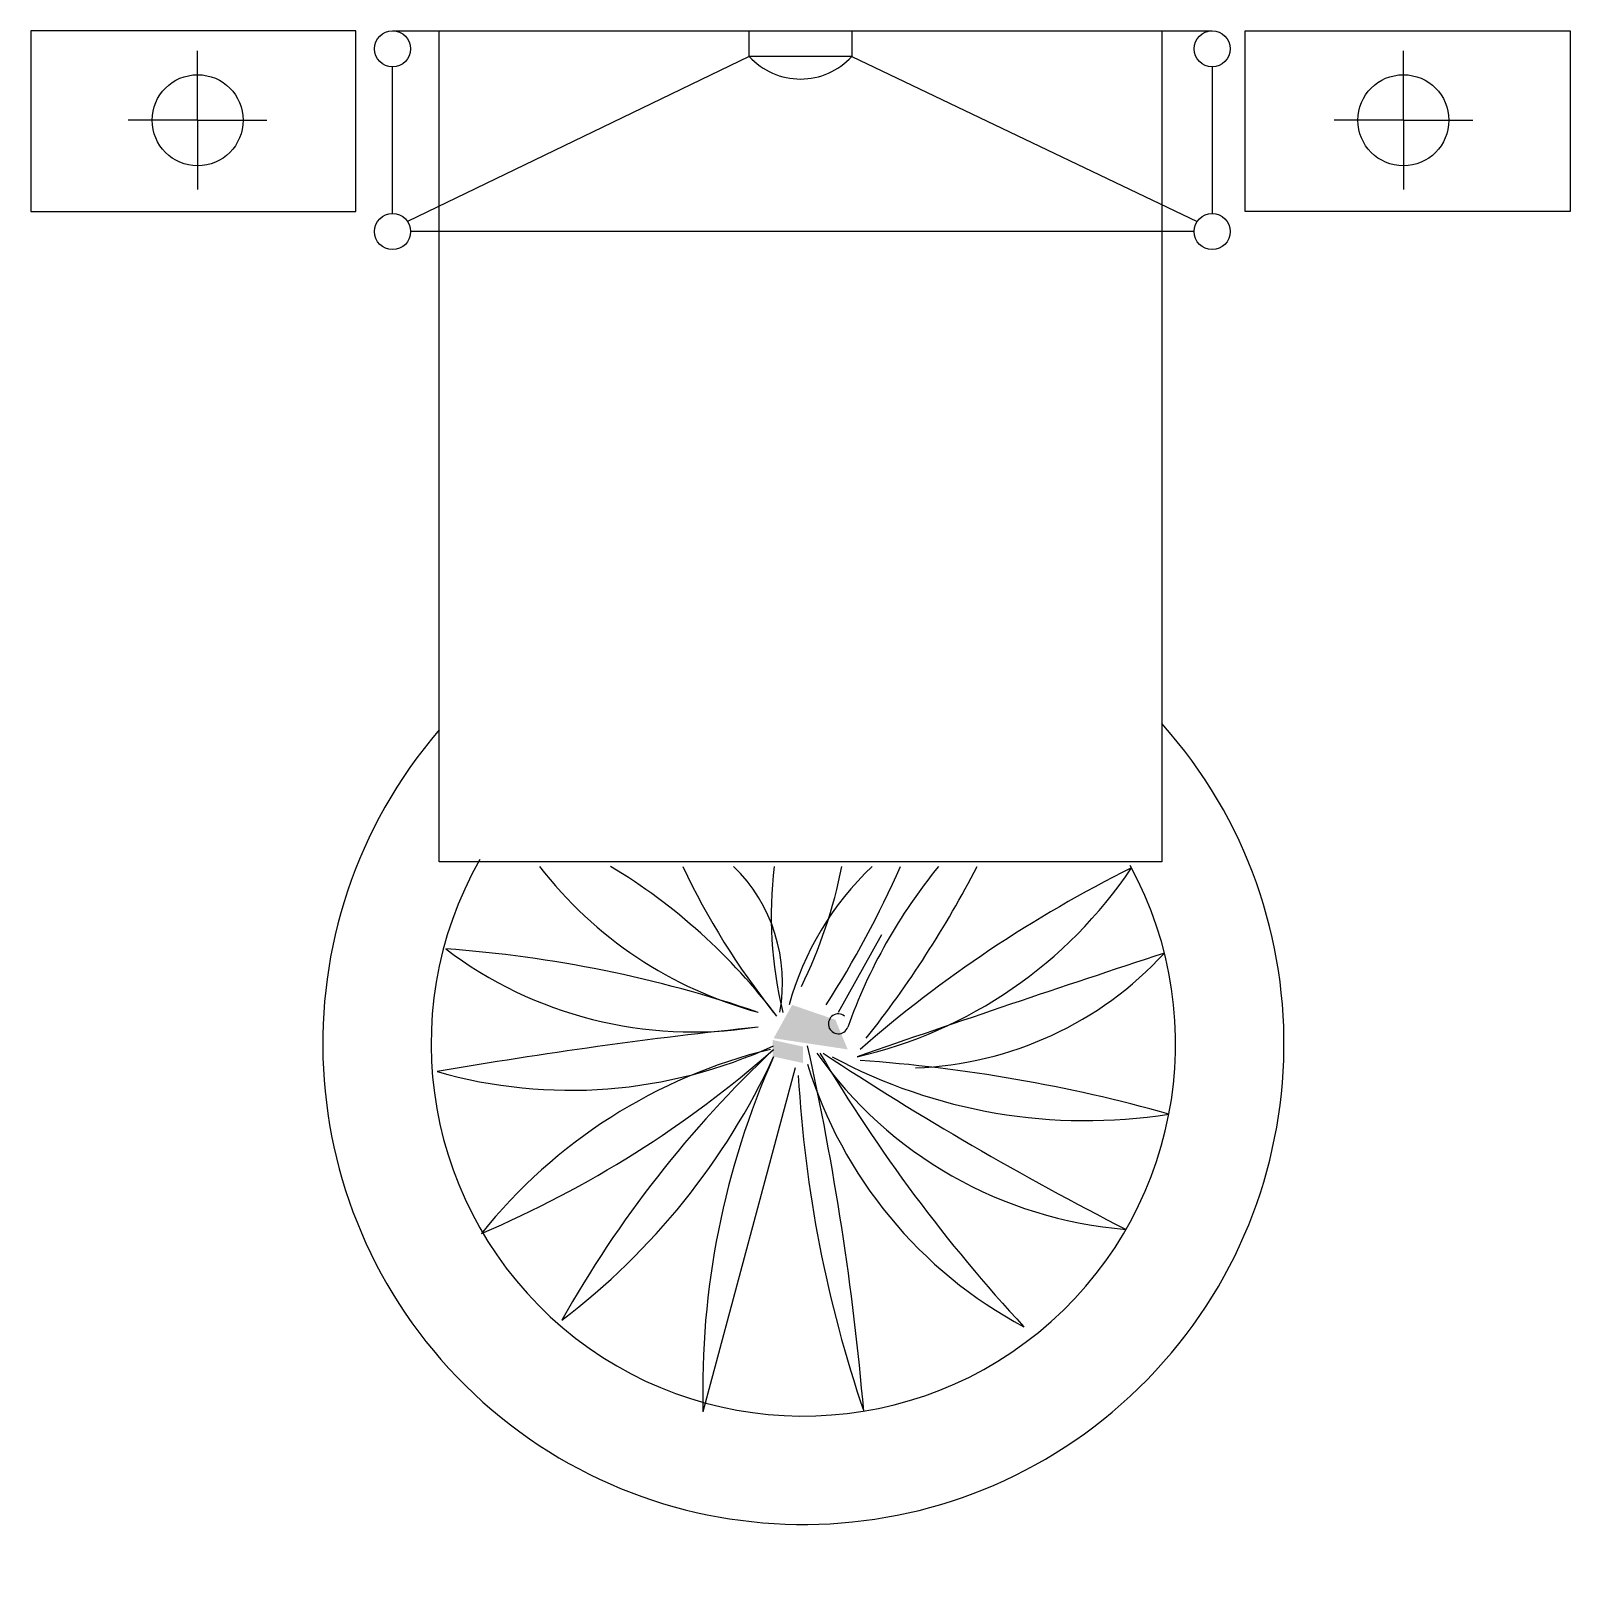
# Model space of a CAD drawing. Header units: millimetres. Extents: x 1787 to 68324, y 1435 to 30835.
# Drawn here: x 42674 to 46936, y 8197 to 12458 of the extents above; entities that cross this region are included whole.
import ezdxf

# ---------------------------------------------------------------- set-up
doc = ezdxf.new("R2010")
doc.units = ezdxf.units.MM

# ---------------------------------------------------------------- blocks, each defined once
blk = doc.blocks.new('A$C5C6B39AE')
for p, q in [((0.9, 4.1341, -0.2909), (0, 4.1341, -0.2909)), ((0, 4.1341, -0.2909), (0, 3.6341, -0.2909)), ((0.9, 3.6341, -0.2909), (0.9, 4.1341, -0.2909)), ((1.0016, 4.1341, -0.2909), (3.2705, 4.1341, -0.2909)), ((1.1308, 1.8341, -0.2909), (1.1308, 4.1341, -0.2909)), ((1.1308, 4.1341, -0.2909), (3.1308, 4.1341, -0.2909)), ((1.989, 4.1341, -0.2909), (2.2725, 4.1341, -0.2909)), ((1.989, 4.0628, -0.2909), (1.989, 4.1341, -0.2909)), ((2.2725, 4.1341, -0.2909), (2.2725, 4.0628, -0.2909)), ((3.1308, 4.1341, -0.2909), (3.1308, 1.8341, -0.2909)), ((3.3615, 3.6341, -0.2909), (3.3615, 4.1341, -0.2909)), ((3.3615, 4.1341, -0.2909), (4.2615, 4.1341, -0.2909)), ((4.2615, 4.1341, -0.2909), (4.2615, 3.6341, -0.2909)), ((0.4619, 3.8864, -0.2909), (0.4619, 4.0784, -0.2909)), ((1.989, 4.0628, -0.2909), (1.0429, 3.6064, -0.2909)), ((2.2725, 4.0628, -0.2909), (1.989, 4.0628, -0.2909)), ((2.2725, 4.0628, -0.2909), (3.2292, 3.6064, -0.2909)), ((3.7997, 3.8864, -0.2909), (3.7997, 4.0784, -0.2909)), ((1.0016, 3.6283, -0.2909), (1.0016, 4.0341, -0.2909)), ((3.2705, 4.0341, -0.2909), (3.2705, 3.6283, -0.2909)), ((0.4619, 3.8864, -0.2909), (0.2699, 3.8864, -0.2909)), ((0.4619, 3.8864, -0.2909), (0.4619, 3.6944, -0.2909)), ((0.4619, 3.8864, -0.2909), (0.6538, 3.8864, -0.2909)), ((3.7997, 3.8864, -0.2909), (3.6077, 3.8864, -0.2909)), ((3.7997, 3.8864, -0.2909), (3.7997, 3.6944, -0.2909)), ((3.7997, 3.8864, -0.2909), (3.9917, 3.8864, -0.2909)), ((0, 3.6341, -0.2909), (0.9, 3.6341, -0.2909)), ((4.2615, 3.6341, -0.2909), (3.3615, 3.6341, -0.2909)), ((3.2205, 3.5783, -0.2909), (1.0516, 3.5783, -0.2909)), ((3.1308, 1.8341, -0.2909), (1.1308, 1.8341, -0.2909)), ((2.2358, 1.4173, -0.2909), (2.3555, 1.6326, -0.2909)), ((2.1162, 1.2635, -0.2909), (1.8608, 0.3112, -0.2909))]:
    blk.add_line(p, q)
for centre, radius in [((1.0016, 4.0841, -0.2909), 0.05), ((3.2705, 4.0841, -0.2909), 0.05), ((0.4619, 3.8864, -0.2909), 0.126), ((3.7997, 3.8864, -0.2909), 0.126), ((1.0016, 3.5783, -0.2909), 0.05), ((3.2705, 3.5783, -0.2909), 0.05)]:
    blk.add_circle(centre, radius)
for centre, radius, start, end in [((2.1308, 4.1928, -0.2909), 0.1923, 222.5445, 317.4555), ((2.1387, 1.3304, -0.2909), 1.3305, 139.2505, 41.7835), ((2.1387, 1.3304, -0.2909), 1.0305, 150.3236, 28.6033), ((2.3117, 2.5201, -0.2909), 1.1423, 217.7144, 254.8757), ((0.7645, 0.4256, -0.2909), 1.6292, 37.0365, 58.941), ((3.6644, 2.6983, -0.2909), 2.0559, 205.2524, 218.5429), ((1.6316, 1.4995, -0.2909), 0.4495, 349.4664, 45.7186), ((3.1673, 1.6843, -0.2909), 1.1175, 172.9603, 193.8236), ((2.9086, 1.2131, -0.2909), 0.8401, 133.6178, 164.4946), ((0.9099, 2.0861, -0.2909), 1.3615, 333.9832, 348.782), ((-0.2094, 2.9804, -0.2909), 2.8624, 327.3863, 336.1113), ((3.6814, 0.8682, -0.2909), 1.508, 140.8004, 160.3125), ((2.009, 2.5117, -0.2909), 1.2489, 282.8705, 326.2127), ((4.6343, -1.3693, -0.2909), 3.56, 116.481, 131.0664), ((0.0022, 3.1736, -0.2909), 2.9463, 321.6493, 332.6783), ((0.9064, -1.8181, -0.2909), 3.4196, 71.1082, 85.9323), ((1.8326, 2.4942, -0.2909), 1.1312, 232.8197, 278.7741), ((20.2267, -50.4794, -0.2909), 54.7935, 108.17203, 109.11116), ((2.4129, 2.2479, -0.2909), 0.9851, 272.1285, 317.4147), ((2.2356, 1.3855, -0.2909), 0.0276, 51.0779, 340.3125), ((3.3272, -11.3704, -0.2909), 12.8141, 95.8835, 99.89465), ((1.4938, 2.5463, -0.2909), 1.3447, 254.0908, 294.731), ((-5.3885, -0.3512, -0.2909), 7.723, 4.93783, 12.53428), ((2.3916, -0.1079, -0.2909), 1.4636, 103.5808, 141.3981), ((0.066, 3.577, -0.2909), 3.0132, 293.0908, 311.3416), ((4.2074, -0.9722, -0.2909), 3.1396, 133.2462, 150.6744), ((0.299, 2.1078, -0.2909), 1.9366, 307.2117, 335.1574), ((4.1225, 0.3722, -0.2909), 2.2625, 155.9502, 181.5429), ((3.1236, 1.9721, -0.2909), 1.1592, 215.1707, 265.4585), ((6.0041, 3.5627, -0.2909), 4.4372, 210.5938, 222.8173), ((7.0463, 8.6826, -0.2909), 8.8312, 236.66491, 242.96278), ((2.9206, 2.5998, -0.2909), 1.4822, 241.7402, 278.9233), ((2.0043, -2.9267, -0.2909), 4.2208, 74.2429, 86.0425), ((5.5843, 1.435, -0.2909), 3.4649, 183.1783, 198.8838), ((3.3298, 1.6353, -0.2909), 1.2335, 197.0473, 241.9276)]:
    blk.add_arc(centre, radius, start, end)
for points in [[(2.2615, 1.3147, -0.2909), (2.0564, 1.3455, -0.2909), (2.2273, 1.3967, -0.2909), (2.1077, 1.4377, -0.2909)], [(2.1376, 1.277, -0.2909), (2.0541, 1.2952, -0.2909), (2.1376, 1.3225, -0.2909), (2.0541, 1.3407, -0.2909)]]:
    blk.add_solid(points)

msp = doc.modelspace()

# ---------------------------------------------------------------- block references
at = {"xscale": 1000, "yscale": 1000, "zscale": 1000}
msp.add_blockref('A$C5C6B39AE', (42674.4, 8323.6, 290.9), dxfattribs=at)

doc.saveas('drawing.dxf')
